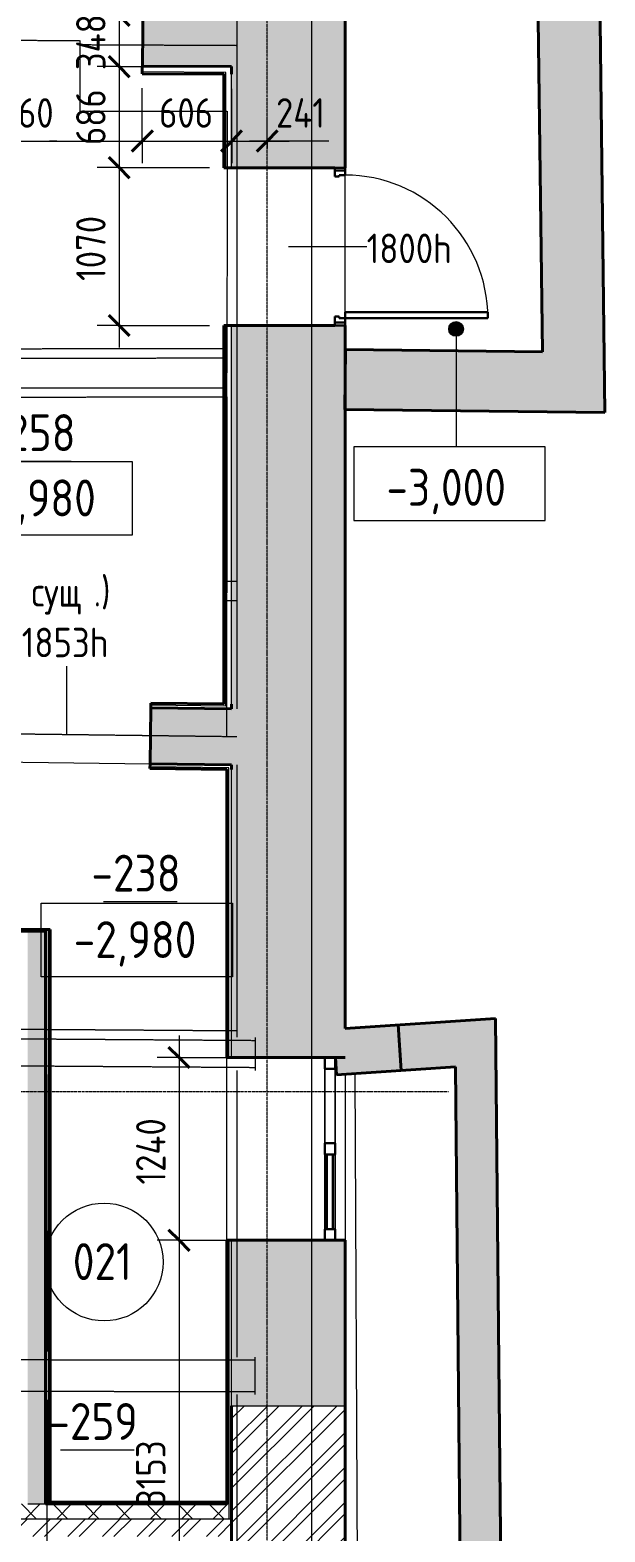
# Model space of a CAD drawing. Header units: millimetres. Extents: x -11886 to 147109, y 276 to 46084.
# Drawn here: x 54300 to 58204, y 10268 to 20457 of the extents above; entities that cross this region are included whole.
import ezdxf

# ---------------------------------------------------------------- set-up
doc = ezdxf.new("R2010")
doc.units = ezdxf.units.MM
doc.linetypes.add('ADSK_Линия сетки', pattern=[25, 20, -2.5, 0, -2.5])
doc.linetypes.add('ADSK_Сверху', pattern=[4.5, 3, -1.5])
for name, color, linetype, lineweight in [('Аннотация', 7, 'Continuous', 20), ('Витраж', 7, 'Continuous', 18), ('Двери', 7, 'Continuous', 18), ('Каркас', 7, 'Continuous', 18), ('Марки', 7, 'Continuous', 20), ('Марки дверей', 7, 'Continuous', 20), ('Марки помещений', 7, 'Continuous', 20), ('Оси', 7, 'Continuous', 9), ('Отметки', 7, 'Continuous', 9), ('Панели витража', 7, 'Continuous', 18), ('Перекрытие', 7, 'Continuous', 18), ('Размеры', 7, 'Continuous', 9), ('Размеры-100', 7, 'Continuous', 9), ('Стены внутренние', 7, 'Continuous', 18), ('Стены наружные', 7, 'Continuous', 18), ('Стены штриховка', 7, 'Continuous', 18)]:
    doc.layers.add(name, color=color, linetype=linetype, lineweight=lineweight)
doc.styles.add('GOST Common_1', font='GOST_Common.ttf', dxfattribs={"width": 0.9, "height": 250})
doc.styles.add('GOST Common_2', font='GOST_Common.ttf', dxfattribs={"width": 0.9, "height": 200})
doc.dimstyles.new('ADSK_Основной_2_мм_Округление_до_1_мм', dxfattribs={"dimscale": 304.8, "dimtxt": 201.142999, "dimasz": 0.463911, "dimexe": 0.492126, "dimexo": 0.492126, "dimgap": 0.098425, "dimtad": 1, "dimdec": 0, "dimdsep": 46, "dimtxsty": 'GOST Common_2', "dimblk1": 'OBLIQUE', "dimblk2": 'OBLIQUE', "dimsah": 1, "dimcen": 0.09, "dimdle": 0.492126, "dimazin": 2, "dimtfac": 1, "dimtdec": 4, "dimtix": 1, "dimtmove": 0, "dimatfit": 3, "dimfxl": 1, "dimtvp": 1, "dimtolj": 1, "dimtzin": 0, "dimlwd": 20, "dimlwe": 20, "dimarcsym": 2})
doc.dimstyles.new('ADSK_Основной_2_мм_Округление_до_1_мм_1', dxfattribs={"dimscale": 304.8, "dimtxt": 201.142999, "dimasz": 0.463911, "dimexe": 0.492126, "dimexo": 0.492126, "dimgap": 0.098425, "dimtad": 1, "dimdec": 0, "dimdsep": 46, "dimtxsty": 'GOST Common_2', "dimblk1": 'OBLIQUE', "dimblk2": 'OBLIQUE', "dimsah": 1, "dimcen": 0.09, "dimdle": 0.492126, "dimazin": 2, "dimtfac": 1, "dimtdec": 4, "dimtix": 1, "dimtmove": 1, "dimatfit": 3, "dimfxl": 1, "dimtvp": 1, "dimtolj": 1, "dimtzin": 0, "dimlwd": 20, "dimlwe": 20, "dimarcsym": 2})
pattern_1 = [(45, (0, 0), (-117.8655, 117.8655), []), (45, (78.58, 0), (-117.8655, 117.8655), [])]

# ---------------------------------------------------------------- blocks, each defined once
blk = doc.blocks.new('Балки подвала - Балки подвала-787291-00 План подвала кладочный')
at = {"layer": 'Каркас', "color": 253, "linetype": 'ADSK_Сверху', "true_color": 0xaaaaaa}
for p, q in [((55636, 18295), (49844, 18288)), ((49844, 18288), (49844, 18226)), ((55636, 18233), (55636, 18295)), ((49844, 18226), (55636, 18233)), ((49844, 18226), (49845, 18024)), ((55637, 18031), (55636, 18233)), ((49845, 18024), (55637, 18031)), ((49845, 18024), (49845, 17962)), ((49845, 17962), (55637, 17969)), ((55637, 17969), (55637, 18031))]:
    blk.add_line(p, q, dxfattribs=at)
blk = doc.blocks.new('Балки подвала1 - Балки подвала-787333-00 План подвала кладочный')
at = {"layer": 'Каркас', "color": 253, "linetype": 'ADSK_Сверху', "true_color": 0xaaaaaa}
for p, q in [((55704, 13667), (49676, 13708)), ((55831, 13601), (49676, 13643)), ((55830, 13420), (55831, 13601)), ((55831, 13601), (55831, 13623)), ((49675, 13462), (55830, 13420)), ((55830, 13398), (55830, 13420)), ((55829, 11433), (49674, 11441)), ((55829, 11433), (55829, 11454)), ((55829, 11221), (55829, 11433)), ((49674, 11229), (55829, 11221)), ((55829, 11200), (55829, 11221))]:
    blk.add_line(p, q, dxfattribs=at)
blk = doc.blocks.new('Прямоугольный импост - 70х20_56мм-1423994-00 План подвала кладочный')
at = {"layer": 'Витраж', "color": 253, "linetype": 'ADSK_Сверху', "true_color": 0xaaaaaa}
for p, q in [((56301, 12867), (56301, 12247)), ((56371, 12867), (56371, 12247)), ((56301, 12247), (56371, 12247))]:
    blk.add_line(p, q, dxfattribs=at)
blk = doc.blocks.new('Прямоугольный импост - 70х20_56мм-1423996-00 План подвала кладочный')
at = {"layer": 'Витраж', "color": 253, "linetype": 'ADSK_Сверху', "true_color": 0xaaaaaa}
for p, q in [((56371, 13487), (56301, 13487)), ((56301, 13487), (56301, 12867)), ((56371, 13487), (56371, 12867))]:
    blk.add_line(p, q, dxfattribs=at)
blk = doc.blocks.new('AC_Дверь_Однопольная - ДН-7л 1070х1800h-2511556-00 План подвала кладочный')
at = {"layer": 'Двери', "lineweight": 30}
for p, q in [((485, 1355), (445, 1355)), ((445, 1355), (445, 385)), ((485, 385), (485, 1355)), ((-515, 385), (-535, 385)), ((-535, 385), (-535, 315)), ((-535, 315), (-515, 315)), ((-485, 385), (-515, 385)), ((-515, 385), (-515, 315)), ((-515, 315), (-515, 385)), ((-515, 315), (-475, 315)), ((-485, 345), (-485, 385)), ((-475, 345), (-485, 345)), ((-475, 315), (-475, 345)), ((445, 385), (485, 385)), ((485, 345), (475, 345)), ((475, 345), (475, 315)), ((475, 315), (515, 315)), ((515, 385), (485, 385)), ((485, 385), (485, 345)), ((515, 315), (515, 385)), ((535, 385), (515, 385)), ((515, 385), (515, 315)), ((515, 315), (535, 315)), ((535, 315), (535, 385))]:
    blk.add_line(p, q, dxfattribs=at)
at = {"layer": 'Двери'}
blk.add_arc((485, 385), 970, 90, 180, dxfattribs=at)
blk = doc.blocks.new('Прямоугольный импост - 70х40_56мм-1423995-00 План подвала кладочный')
at = {"layer": 'Витраж'}
for p, q in [((56301, 12905), (56301, 13411)), ((56371, 12905), (56371, 13411))]:
    blk.add_line(p, q, dxfattribs=at)
blk = doc.blocks.new('Прямоугольный импост - 70х20_56мм-V8-00 План подвала кладочный')
at = {"layer": 'Витраж', "lineweight": 30}
for p, q in [((-76, 35), (0, 35)), ((-76, -35), (-76, 35)), ((0, 35), (0, -35)), ((0, -35), (-76, -35))]:
    blk.add_line(p, q, dxfattribs=at)
blk = doc.blocks.new('Прямоугольный импост - 70х20_56мм-V9-00 План подвала кладочный')
at = {"layer": 'Витраж', "lineweight": 30}
for p, q in [((0, 35), (-76, 35)), ((-76, 35), (-76, -35)), ((0, -35), (0, 35)), ((-76, -35), (0, -35))]:
    blk.add_line(p, q, dxfattribs=at)
blk = doc.blocks.new('Системная панель - _AR_Стекло_40мм_привязка по центру-1423999-00 План подвала кладочный')
at = {"layer": 'Панели витража', "lineweight": 30}
for p, q in [((253, 20), (-253, 20)), ((-253, 20), (-253, -20)), ((253, -20), (253, 20)), ((-253, -20), (253, -20))]:
    blk.add_line(p, q, dxfattribs=at)
blk = doc.blocks.new('Прямоугольный импост - 70х40_56мм-1423997-00 План подвала кладочный')
at = {"layer": 'Витраж'}
for p, q in [((56301, 12323), (56301, 12829)), ((56371, 12323), (56371, 12829))]:
    blk.add_line(p, q, dxfattribs=at)
blk = doc.blocks.new('Прямоугольный импост - 70х76мм-V10-00 План подвала кладочный')
at = {"layer": 'Витраж', "lineweight": 30}
for p, q in [((-38, 35), (38, 35)), ((-38, -35), (-38, 35)), ((38, 35), (38, -35)), ((38, -35), (-38, -35))]:
    blk.add_line(p, q, dxfattribs=at)
blk = doc.blocks.new('ADSK_Марка_Помещение_ОдноЗначение - Номер-247393-00 План подвала кладочный')
at = {"layer": 'Марки помещений'}
blk.add_circle((0, 0), 4, dxfattribs=at)
blk = doc.blocks.new('Высотные отметки - Рамка-5093-00 План подвала кладочный')
at = {"layer": 'Аннотация'}
for p, q in [((-6.5, 0), (-6.5, 5)), ((-6.5, 5), (6.5, 5)), ((6.5, 5), (6.5, 0)), ((6.5, 0), (-6.5, 0))]:
    blk.add_line(p, q, dxfattribs=at)
blk = doc.blocks.new('ADSK_Марка_Перекрытие - Отметка низа-2041711-00 План подвала кладочный')
at = {"layer": 'Марки'}
blk.add_line((-2.5, 0), (2.5, 0), dxfattribs=at)
blk = doc.blocks.new('DIMBLOCK118-00 План подвала кладочный')
at = {"layer": 'Размеры-100', "lineweight": 40}
for p, q in [((55312, 13487), (55241, 13558)), ((55312, 13487), (55382, 13416)), ((55312, 12247), (55241, 12318)), ((55312, 12247), (55382, 12176))]:
    blk.add_line(p, q, dxfattribs=at)
at = {"layer": 'Размеры-100', "lineweight": 20}
for p, q in [((55312, 13637), (55312, 12247)), ((55312, 13487), (55162, 13487)), ((55312, 13487), (55686, 13487)), ((55312, 12247), (55162, 12247)), ((55312, 12247), (55686, 12247))]:
    blk.add_line(p, q, dxfattribs=at)
at = {"layer": 'Размеры-100', "color": 0, "lineweight": 20, "insert": (55020, 12625), "char_height": 200, "width": 580.93, "attachment_point": 1, "rotation": 90, "line_spacing_factor": 1.022761, "style": 'GOST Common_2'}
blk.add_mtext('1240', dxfattribs=at)
blk = doc.blocks.new('_Oblique')
at = {"color": 0, "linetype": 'ByBlock', "lineweight": -2}
blk.add_line((-0.5, -0.5), (0.5, 0.5), dxfattribs=at)
blk = doc.blocks.new('DIMBLOCK119-00 План подвала кладочный')
at = {"layer": 'Размеры-100', "lineweight": 20}
for p, q in [((55312, 12247), (55162, 12247)), ((55312, 12247), (55312, 9094)), ((55312, 12247), (55686, 12247)), ((55312, 9094), (55262, 9094)), ((55312, 9094), (55462, 9094))]:
    blk.add_line(p, q, dxfattribs=at)
at = {"layer": 'Размеры-100', "lineweight": 40}
for p, q in [((55312, 12247), (55241, 12318)), ((55312, 12247), (55382, 12176)), ((55312, 9094), (55241, 9165)), ((55312, 9094), (55382, 9024))]:
    blk.add_line(p, q, dxfattribs=at)
at = {"layer": 'Размеры-100', "color": 0, "lineweight": 20, "insert": (55020, 10437), "char_height": 200, "width": 560.47, "attachment_point": 1, "rotation": 90, "line_spacing_factor": 1.022761, "style": 'GOST Common_2'}
blk.add_mtext('3153', dxfattribs=at)
blk = doc.blocks.new('DIMBLOCK132-00 План подвала кладочный')
at = {"layer": 'Размеры-100', "lineweight": 20}
for p, q in [((53802, 19704), (53802, 20071)), ((55062, 19704), (55062, 20063)), ((53652, 19704), (55062, 19704)), ((53802, 19704), (53802, 19554)), ((54015, 19704), (54482, 19704)), ((54482, 19704), (54432, 19704)), ((55062, 19704), (55062, 19554))]:
    blk.add_line(p, q, dxfattribs=at)
at = {"layer": 'Размеры-100', "lineweight": 40}
for p, q in [((53802, 19704), (53873, 19775)), ((55062, 19704), (55133, 19775)), ((53802, 19704), (53732, 19633)), ((55062, 19704), (54992, 19633))]:
    blk.add_line(p, q, dxfattribs=at)
at = {"layer": 'Размеры-100', "color": 0, "lineweight": 20, "insert": (54015, 19995), "char_height": 200, "width": 560.47, "attachment_point": 1, "line_spacing_factor": 1.022761, "style": 'GOST Common_2'}
blk.add_mtext('1260', dxfattribs=at)
blk = doc.blocks.new('DIMBLOCK133-00 План подвала кладочный')
at = {"layer": 'Размеры-100', "lineweight": 20}
for p, q in [((55062, 19704), (55062, 20063)), ((55669, 19704), (55669, 20059)), ((55062, 19704), (55669, 19704)), ((55062, 19704), (55062, 19554)), ((55669, 19704), (55669, 19554))]:
    blk.add_line(p, q, dxfattribs=at)
at = {"layer": 'Размеры-100', "lineweight": 40}
for p, q in [((55062, 19704), (55133, 19775)), ((55669, 19704), (55739, 19775)), ((55062, 19704), (54992, 19633)), ((55669, 19704), (55598, 19633))]:
    blk.add_line(p, q, dxfattribs=at)
at = {"layer": 'Размеры-100', "color": 0, "lineweight": 20, "insert": (55176, 19995), "char_height": 200, "width": 454.11, "attachment_point": 1, "line_spacing_factor": 1.022761, "style": 'GOST Common_2'}
blk.add_mtext('606', dxfattribs=at)
blk = doc.blocks.new('DIMBLOCK134-00 План подвала кладочный')
at = {"layer": 'Размеры-100', "lineweight": 20}
for p, q in [((55669, 19704), (55669, 20059)), ((55910, 19704), (55910, 19854)), ((55669, 19704), (56060, 19704)), ((55669, 19704), (55669, 19554)), ((55970, 19704), (55789, 19704)), ((55910, 19704), (55910, 19654)), ((56328, 19704), (55970, 19704))]:
    blk.add_line(p, q, dxfattribs=at)
at = {"layer": 'Размеры-100', "lineweight": 40}
for p, q in [((55669, 19704), (55739, 19775)), ((55910, 19704), (55981, 19775)), ((55669, 19704), (55598, 19633)), ((55910, 19704), (55839, 19633))]:
    blk.add_line(p, q, dxfattribs=at)
at = {"layer": 'Размеры-100', "color": 0, "lineweight": 20, "insert": (55970, 19995), "char_height": 200, "width": 429.56, "attachment_point": 1, "line_spacing_factor": 1.022761, "style": 'GOST Common_2'}
blk.add_mtext('241', dxfattribs=at)
blk = doc.blocks.new('DIMBLOCK135-00 План подвала кладочный')
at = {"layer": 'Размеры-100', "lineweight": 20}
for p, q in [((54905, 20707), (54905, 20209)), ((54905, 20557), (54855, 20557)), ((54905, 20557), (55055, 20557)), ((54905, 20209), (54755, 20209)), ((54905, 20209), (55519, 20209))]:
    blk.add_line(p, q, dxfattribs=at)
at = {"layer": 'Размеры-100', "lineweight": 40}
for p, q in [((54905, 20557), (54834, 20627)), ((54905, 20557), (54976, 20486)), ((54905, 20209), (54834, 20280)), ((54905, 20209), (54976, 20138))]:
    blk.add_line(p, q, dxfattribs=at)
at = {"layer": 'Размеры-100', "color": 0, "lineweight": 20, "insert": (54613, 20185), "char_height": 200, "width": 474.56, "attachment_point": 1, "rotation": 90, "line_spacing_factor": 1.022761, "style": 'GOST Common_2'}
blk.add_mtext('348', dxfattribs=at)
blk = doc.blocks.new('DIMBLOCK136-00 План подвала кладочный')
at = {"layer": 'Размеры-100', "lineweight": 40}
for p, q in [((54905, 20209), (54834, 20280)), ((54905, 20209), (54976, 20138)), ((54905, 19524), (54834, 19594)), ((54905, 19524), (54976, 19453))]:
    blk.add_line(p, q, dxfattribs=at)
at = {"layer": 'Размеры-100', "lineweight": 20}
for p, q in [((54905, 20209), (54755, 20209)), ((54905, 20209), (54905, 19524)), ((54905, 20209), (55519, 20209)), ((54905, 19524), (54755, 19524)), ((54905, 19524), (55519, 19524))]:
    blk.add_line(p, q, dxfattribs=at)
at = {"layer": 'Размеры-100', "color": 0, "lineweight": 20, "insert": (54613, 19677), "char_height": 200, "width": 454.11, "attachment_point": 1, "rotation": 90, "line_spacing_factor": 1.022761, "style": 'GOST Common_2'}
blk.add_mtext('686', dxfattribs=at)
blk = doc.blocks.new('DIMBLOCK137-00 План подвала кладочный')
at = {"layer": 'Размеры-100', "lineweight": 40}
for p, q in [((54905, 19524), (54834, 19594)), ((54905, 19524), (54976, 19453)), ((54905, 18454), (54834, 18524)), ((54905, 18454), (54976, 18383))]:
    blk.add_line(p, q, dxfattribs=at)
at = {"layer": 'Размеры-100', "lineweight": 20}
for p, q in [((54905, 19524), (54755, 19524)), ((54905, 19524), (54905, 18304)), ((54905, 19524), (55519, 19524)), ((54905, 18454), (54755, 18454)), ((54905, 18454), (55519, 18454))]:
    blk.add_line(p, q, dxfattribs=at)
at = {"layer": 'Размеры-100', "color": 0, "lineweight": 20, "insert": (54613, 18755), "char_height": 200, "width": 560.47, "attachment_point": 1, "rotation": 90, "line_spacing_factor": 1.022761, "style": 'GOST Common_2'}
blk.add_mtext('1070', dxfattribs=at)

msp = doc.modelspace()

# ---------------------------------------------------------------- hatches: boundary and pattern name
at = {"layer": 'Отметки'}
h = msp.add_hatch(color=256, dxfattribs=at)
edge = h.paths.add_edge_path()
edge.add_arc((57192.36, 18429.88), 50, 0, 360)
at = {"layer": 'Стены внутренние', "true_color": 0xc0c0c0}
h = msp.add_hatch(color=9, dxfattribs=at)
h.paths.add_polyline_path([(55668.73, 15472.71), (55668.73, 15852.74), (55119.48, 15859.6), (55114.74, 15479.63), (55665.45, 15472.75)])
h.paths.add_polyline_path([(53981.57, 15493.77), (53986.31, 15873.74), (49838.57, 15925.49), (49839.37, 15545.45), (53955.15, 15494.1)])
msp.add_hatch(color=9, dxfattribs=at).paths.add_polyline_path([(54404.14, 10458.22), (54404.14, 14343.27), (54284.14, 14343.27), (54284.14, 10458.22)])
at = {"layer": 'Стены внутренние', "lineweight": 9}
h = msp.add_hatch(dxfattribs=at)
h.set_pattern_fill('FP_1', color=256, style=0, pattern_type=2)
h.set_pattern_definition([(45, (0, 0), (-106.066, 106.066), []), (135, (0, 0), (-106.066, -106.066), [])])
h.paths.add_polyline_path([(54240.2, 10358.22), (55648.73, 10358.22), (55648.73, 10458.22), (49970.08, 10458.22), (49970.29, 10358.22), (53955.15, 10358.22)])
h = msp.add_hatch(dxfattribs=at)
h.set_pattern_fill('FP_3', color=256, style=0, pattern_type=2)
h.set_pattern_definition(pattern_1)
h.paths.add_polyline_path([(55668.73, 10238.22), (55668.73, 10358.22), (49850.29, 10358.22), (49850.54, 10238.22), (55665.45, 10238.22)])
at = {"layer": 'Стены наружные', "true_color": 0xc0c0c0}
for points in [[(58203.72, 17861.69), (58120.82, 24402.63), (57701.85, 24397.32), (57784.62, 17866.65)], [(57784.62, 17866.65), (57779.46, 18273.74), (56441.13, 18289.58), (56436.32, 17882.61)], [(56381.64, 13369.2), (56820.7, 13398.78), (56799.86, 13708.08), (56438.73, 13683.75), (56438.73, 13488.05), (56373.63, 13488.05)], [(56820.7, 13398.78), (57463.42, 13442.07), (57460.45, 13752.57), (56799.86, 13708.08)], [(57226.76, 9430.9), (57501.59, 9450.12), (57463.42, 13442.07), (57188.58, 13423.56), (57205.88, 11614.63)]]:
    msp.add_hatch(color=9, dxfattribs=at).paths.add_polyline_path(points)
h = msp.add_hatch(color=9, dxfattribs=at)
h.paths.add_polyline_path([(56438.73, 20204.29), (56438.73, 20974.31), (55068.75, 20982.92), (55063.9, 20212.94), (55668.73, 20209.13)])
h.paths.add_polyline_path([(53803.93, 20220.86), (53808.77, 20990.84), (48896.86, 21021.73), (48892.02, 20251.74), (53385.05, 20223.49)])
h.paths.add_polyline_path([(47197.05, 20262.4), (47201.89, 21032.39), (46543.21, 21035.78), (46321.51, 21035.78), (46318.61, 20267.93), (46828.6, 20264.72)])
h = msp.add_hatch(color=9, dxfattribs=at)
h.paths.add_polyline_path([(56438.73, 8324.22), (56438.73, 9891.97), (55668.73, 9891.97), (55668.73, 8324.22)])
h.paths.add_polyline_path([(55668.73, 11124.97), (56438.73, 11124.97), (56438.73, 12247.12), (55668.73, 12247.12), (55668.73, 11614.63)])
h.paths.add_polyline_path([(55668.73, 13488.05), (56438.73, 13488.05), (56438.73, 18453.58), (55668.73, 18453.58), (55668.73, 14274.62)])
h.paths.add_polyline_path([(56368.73, 19523.58), (56438.73, 19523.58), (56438.73, 20204.29), (55668.73, 20209.13), (55668.73, 19523.58)])
at = {"layer": 'Стены наружные', "lineweight": 9}
h = msp.add_hatch(dxfattribs=at)
h.set_pattern_fill('FP_3', color=256, style=0, pattern_type=2)
h.set_pattern_definition(pattern_1)
h.paths.add_polyline_path([(56438.73, 9891.97), (56438.73, 11124.97), (55668.73, 11124.97), (55668.73, 9891.97)])

# ---------------------------------------------------------------- linework, layer by layer
at = {"layer": 'Марки дверей'}
for p, q in [((56053.73, 18988.58), (56585.73, 18988.58)), ((54550.52, 15676.68), (54550.52, 16142.81))]:
    msp.add_line(p, q, dxfattribs=at)
at = {"layer": 'Оси', "linetype": 'ADSK_Линия сетки'}
for p, q in [((55909.91, 1075.56), (55909.91, 44534.79)), ((-11086.22, 13256.79), (57141.72, 13256.79))]:
    msp.add_line(p, q, dxfattribs=at)
at = {"layer": 'Отметки', "lineweight": 20}
for p, q in [((57192.36, 18429.88), (57192.36, 17629.62)), ((57192.36, 17629.62), (57148.39, 17629.62))]:
    msp.add_line(p, q, dxfattribs=at)
at = {"layer": 'Отметки'}
msp.add_circle((57192.36, 18429.88), 50, dxfattribs=at)
at = {"layer": 'Перекрытие', "color": 136, "true_color": 0x008080}
for p, q in [((55062.33, 20212.95), (55066.31, 20595.46)), ((56438.73, 18543.58), (56438.73, 19473.58)), ((55668.84, 18454.45), (56368.73, 18453.71)), ((56438.73, 18289.61), (56441.13, 18289.58)), ((55114.68, 15479.63), (55119.48, 15859.6)), ((53993.39, 15493.62), (55114.68, 15479.63))]:
    msp.add_line(p, q, dxfattribs=at)
at = {"layer": 'Перекрытие', "color": 9, "linetype": 'ADSK_Сверху', "true_color": 0xc2c2c2}
for p, q in [((49638.64, 20420.06), (54638.61, 20385.47)), ((54638.61, 20385.47), (54638.61, 19907.93)), ((54638.61, 19907.93), (55638.44, 19907.93)), ((55638.44, 19907.93), (55636.56, 18132.12)), ((55636.39, 17968.83), (55633.96, 15663.16)), ((55703.95, 15662.29), (49650.35, 15737.83)), ((54421.37, 13371.86), (54418.24, 11492.31)), ((54414.17, 9042.3), (54417.7, 11164.12))]:
    msp.add_line(p, q, dxfattribs=at)
at = {"layer": 'Перекрытие', "color": 251, "true_color": 0x484848}
msp.add_line((56504.76, 13377.49), (56524.36, 9381.79), dxfattribs=at)
at = {"layer": 'Стены внутренние', "lineweight": 40}
for p, q in [((55062.33, 20212.95), (55062.01, 20160.95)), ((55063.9, 20212.94), (55062.33, 20212.95)), ((55062.01, 20160.95), (55616.73, 20157.46)), ((55616.73, 20157.46), (55616.73, 19523.58)), ((55668.73, 20157.13), (55668.73, 20169.13)), ((55616.73, 19523.58), (55668.73, 19523.58)), ((55616.73, 18453.58), (55616.73, 15885.39)), ((55668.73, 18453.58), (55616.73, 18453.58)), ((55119.48, 15859.6), (55114.74, 15479.63)), ((55119.88, 15891.59), (55119.48, 15859.6)), ((55668.73, 15852.74), (55119.48, 15859.6)), ((55616.73, 15885.39), (55119.88, 15891.59)), ((55668.73, 15872.74), (55668.73, 15884.74)), ((55114.68, 15479.63), (55114.28, 15447.63)), ((55114.28, 15447.63), (55636.73, 15441.11)), ((55114.68, 15479.63), (55668.73, 15472.71)), ((55636.73, 15441.11), (55636.73, 13487.12)), ((55668.73, 15440.71), (55668.73, 15472.71)), ((53981.39, 14343.36), (54404.14, 14343.24)), ((54436.14, 14355.23), (53993.39, 14355.36)), ((54404.14, 14343.27), (54284.14, 14343.27)), ((54404.14, 10458.22), (54404.14, 14343.27)), ((54436.14, 14353.23), (54436.14, 14355.23)), ((54436.14, 10470.22), (54436.14, 14353.23)), ((55636.73, 13487.12), (55668.73, 13487.12)), ((55668.73, 13487.12), (55668.73, 13488.05)), ((55636.73, 12247.12), (55636.73, 10470.22)), ((55668.73, 12247.12), (55636.73, 12247.12)), ((55668.73, 9891.97), (55668.73, 11124.97)), ((55636.73, 10458.22), (54404.14, 10458.22)), ((55636.73, 10470.22), (54436.14, 10470.22))]:
    msp.add_line(p, q, dxfattribs=at)
at = {"layer": 'Стены внутренние', "color": 253, "linetype": 'ADSK_Сверху', "true_color": 0xaaaaaa}
for p, q in [((55703.95, 16716.79), (55635.07, 16716.79)), ((55634.93, 16586.79), (55703.95, 16586.79))]:
    msp.add_line(p, q, dxfattribs=at)
at = {"layer": 'Стены внутренние'}
for p, q in [((55636.73, 12247.12), (55636.73, 13487.12)), ((55668.73, 11124.97), (55668.73, 12247.12)), ((54284.14, 10458.22), (54404.14, 10458.22))]:
    msp.add_line(p, q, dxfattribs=at)
at = {"layer": 'Стены наружные', "lineweight": 40}
for p, q in [((57701.85, 24397.32), (57779.46, 18273.74)), ((58203.72, 17861.69), (58120.82, 24402.63)), ((55068.75, 20982.92), (55063.9, 20212.94)), ((56438.73, 19523.58), (56438.73, 20974.31)), ((55063.9, 20212.94), (55668.73, 20209.13)), ((55668.73, 20209.13), (55668.73, 20169.13)), ((55668.73, 19523.58), (56368.73, 19523.58)), ((56368.73, 18453.58), (55668.73, 18453.58)), ((56438.73, 13683.75), (56438.73, 18453.58)), ((56441.13, 18289.58), (56436.32, 17882.61)), ((57779.46, 18273.74), (56441.13, 18289.58)), ((56436.32, 17882.61), (58203.72, 17861.69)), ((55668.73, 15872.74), (55668.73, 15852.74)), ((55668.73, 15472.71), (55668.73, 15452.71)), ((57460.45, 13752.57), (56438.73, 13683.75)), ((56820.7, 13398.78), (56799.86, 13708.08)), ((57504.56, 9139.57), (57460.45, 13752.57)), ((55668.73, 13487.12), (56438.73, 13487.12)), ((56373.63, 13488.05), (56381.64, 13369.2)), ((56438.73, 13487.12), (56438.73, 13488.05)), ((56381.64, 13369.2), (57188.58, 13423.56)), ((57188.58, 13423.56), (57226.76, 9430.9)), ((56438.73, 12247.12), (55668.73, 12247.12)), ((56438.73, 9375.81), (56438.73, 12247.12))]:
    msp.add_line(p, q, dxfattribs=at)
at = {"layer": 'Стены наружные', "color": 253, "linetype": 'ADSK_Сверху', "true_color": 0xaaaaaa}
for p, q in [((56213.95, 8532.3), (56213.95, 20861.19)), ((55703.95, 20763.23), (55703.95, 15852.3)), ((54638.61, 20358.46), (55703.95, 20353.54)), ((55703.95, 15472.27), (55703.95, 13623.44)), ((55703.95, 13399.29), (55703.95, 11454.45)), ((55703.95, 11200.22), (55703.95, 9042.3))]:
    msp.add_line(p, q, dxfattribs=at)
at = {"layer": 'Стены наружные'}
for p, q in [((56438.73, 13488.05), (55668.73, 13488.05)), ((56438.73, 13373.05), (56438.73, 12247.12)), ((55668.73, 11124.97), (56438.73, 11124.97))]:
    msp.add_line(p, q, dxfattribs=at)
at = {"layer": 'Стены штриховка'}
for p, q in [((55618.73, 20159.45), (55062.02, 20162.95)), ((55628.73, 20169.38), (55062.08, 20172.95)), ((55618.73, 19523.58), (55618.73, 20159.45)), ((55628.73, 19523.58), (55628.73, 20169.38)), ((55668.73, 19523.58), (55668.73, 20157.13)), ((55618.73, 15883.37), (55618.73, 18453.58)), ((55628.73, 15873.24), (55628.73, 18453.58)), ((55668.73, 15884.74), (55668.73, 18453.58)), ((55119.73, 15879.59), (55628.73, 15873.24)), ((55119.86, 15889.59), (55618.73, 15883.37)), ((55638.73, 15443.08), (55114.31, 15449.63)), ((55648.73, 15452.96), (55114.43, 15459.63)), ((55638.73, 13487.12), (55638.73, 15443.08)), ((55648.73, 13487.12), (55648.73, 15452.96)), ((55668.73, 13488.05), (55668.73, 15440.71)), ((53991.39, 14353.36), (54404.14, 14353.24)), ((54404.14, 14353.23), (54404.14, 14343.27)), ((54404.14, 14353.23), (54424.14, 14353.23)), ((54424.14, 10458.22), (54424.14, 14353.23)), ((54434.14, 14353.23), (54434.14, 10470.22)), ((55668.73, 13488.05), (55668.73, 13487.12)), ((55638.73, 10470.22), (55638.73, 12247.12)), ((55648.73, 12247.12), (55648.73, 10358.22)), ((55668.73, 11124.97), (55668.73, 9891.97)), ((54436.14, 10470.22), (54424.14, 10470.22)), ((55648.73, 10468.22), (54424.14, 10468.22)), ((55648.73, 10470.22), (55636.73, 10470.22)), ((55648.73, 10458.22), (55636.73, 10458.22)), ((49850.29, 10358.22), (55668.73, 10358.22))]:
    msp.add_line(p, q, dxfattribs=at)

# ---------------------------------------------------------------- block references
at = {"layer": 'Витраж', "color": 253, "linetype": 'ADSK_Сверху', "true_color": 0xaaaaaa}
for name in ['Прямоугольный импост - 70х20_56мм-1423996-00 План подвала кладочный', 'Прямоугольный импост - 70х20_56мм-1423994-00 План подвала кладочный']:
    msp.add_blockref(name, (0, 0), dxfattribs=at)
at = {"layer": 'Витраж', "rotation": 89.99999999999977}
msp.add_blockref('Прямоугольный импост - 70х20_56мм-V9-00 План подвала кладочный', (56336.22, 13487.12), dxfattribs=at)
at = {"layer": 'Витраж'}
for name in ['Прямоугольный импост - 70х40_56мм-1423995-00 План подвала кладочный', 'Прямоугольный импост - 70х40_56мм-1423997-00 План подвала кладочный']:
    msp.add_blockref(name, (0, 0), dxfattribs=at)
at = {"layer": 'Витраж', "extrusion": (0, 0, -1), "rotation": 270.0000000000002}
for name, p in [('Прямоугольный импост - 70х76мм-V10-00 План подвала кладочный', (-56336.22, 12867.12)), ('Прямоугольный импост - 70х20_56мм-V8-00 План подвала кладочный', (-56336.22, 12247.12))]:
    msp.add_blockref(name, p, dxfattribs=at)
at = {"layer": 'Двери', "rotation": 269.9999999999999}
msp.add_blockref('AC_Дверь_Однопольная - ДН-7л 1070х1800h-2511556-00 План подвала кладочный', (56053.73, 18988.58), dxfattribs=at)
at = {"layer": 'Каркас', "color": 253, "linetype": 'ADSK_Сверху', "true_color": 0xaaaaaa}
for name in ['Балки подвала1 - Балки подвала-787333-00 План подвала кладочный', 'Балки подвала - Балки подвала-787291-00 План подвала кладочный']:
    msp.add_blockref(name, (0, 0), dxfattribs=at)
at = {"layer": 'Марки', "xscale": 99.99999999999993, "yscale": 99.99999999999993, "zscale": 99.99999999999993}
for p in [(54330, 17533.08), (55048.62, 14544.94), (54756.23, 10824.97)]:
    msp.add_blockref('ADSK_Марка_Перекрытие - Отметка низа-2041711-00 План подвала кладочный', p, dxfattribs=at)
at = {"layer": 'Марки помещений', "xscale": 99.99999999999993, "yscale": 99.99999999999993, "zscale": 99.99999999999993}
msp.add_blockref('ADSK_Марка_Помещение_ОдноЗначение - Номер-247393-00 План подвала кладочный', (54802.91, 12099.61), dxfattribs=at)
at = {"layer": 'Отметки', "lineweight": 20, "extrusion": (0, 0, -1), "xscale": 99.99999999999993, "yscale": 99.99999999999993, "zscale": 99.99999999999993, "rotation": 180}
msp.add_blockref('Высотные отметки - Рамка-5093-00 План подвала кладочный', (-57148.39, 17629.62), dxfattribs=at)
at = {"layer": 'Отметки', "lineweight": 20, "xscale": 99.99999999999993, "yscale": 99.99999999999993, "zscale": 99.99999999999993}
for p in [(54342.29, 17031.22), (55025.24, 14035.12)]:
    msp.add_blockref('Высотные отметки - Рамка-5093-00 План подвала кладочный', p, dxfattribs=at)
at = {"layer": 'Панели витража', "rotation": 269.9999999999997}
msp.add_blockref('Системная панель - _AR_Стекло_40мм_привязка по центру-1423999-00 План подвала кладочный', (56336.22, 12576.12), dxfattribs=at)

# ---------------------------------------------------------------- texts
at = {"layer": 'Марки', "lineweight": 9, "char_height": 250, "width": 779.2402, "attachment_point": 1, "style": 'GOST Common_1'}
for s, insert in [('-258', (53998.07, 17850.92)), ('-238', (54716.69, 14862.78)), ('-259', (54424.3, 11142.8))]:
    msp.add_mtext(s, dxfattribs=dict(at, insert=insert))
at = {"layer": 'Марки дверей', "lineweight": 9, "char_height": 200, "attachment_point": 1, "style": 'GOST Common_2'}
for s, insert, width in [('1800h', (56585.73, 19076.15), 743.1643), ('.)', (54731.88, 16746.38), 151.5189), ('сущ', (54309.21, 16746.38), 512.2783), ('1853h', (54243.73, 16402.42), 735.9491)]:
    msp.add_mtext(s, dxfattribs=dict(at, insert=insert, width=width))
at = {"layer": 'Марки помещений', "lineweight": 9, "insert": (54590.5, 12227.34), "char_height": 250, "width": 526.7087, "attachment_point": 1, "style": 'GOST Common_1'}
msp.add_mtext('021', dxfattribs=at)
at = {"layer": 'Отметки', "lineweight": 20, "char_height": 250, "width": 1028.8226, "attachment_point": 1, "line_spacing_factor": 1.022761, "style": 'GOST Common_1'}
for s, insert in [('-3,000', (56719.71, 17480.17)), ('-2,980', (53913.61, 17407.93)), ('-2,980', (54596.56, 14411.82))]:
    msp.add_mtext(s, dxfattribs=dict(at, insert=insert))

# ---------------------------------------------------------------- dimensions: what is measured, and where the dimension line sits
at = {"layer": 'Размеры', "lineweight": 20}
for base, p1, p2, override, picture, middle in [((54904.86, 20209.13), (55004.85, 20556.79), (55668.73, 20209.13), {"dimpost": '<>', "dimfxl": 749.398898}, 'DIMBLOCK135-00 План подвала кладочный', (54774.86, 20382.96)), ((54904.86, 19523.58), (55668.73, 20209.13), (55668.73, 19523.58), {"dimpost": '<>', "dimfxl": 685.556727}, 'DIMBLOCK136-00 План подвала кладочный', (54774.86, 19866.35)), ((54904.86, 18453.58), (55668.73, 19523.58), (55668.73, 18453.58), {"dimpost": '<>', "dimfxl": 1070}, 'DIMBLOCK137-00 План подвала кладочный', (54774.86, 18988.58)), ((55311.6, 12247.12), (55836.22, 13487.12), (55836.22, 12247.12), {"dimpost": '<>', "dimfxl": 1240}, 'DIMBLOCK118-00 План подвала кладочный', (55181.6, 12867.12)), ((55311.6, 9094.22), (55836.22, 12247.12), (55411.58, 9094.22), {"dimpost": '<>', "dimfxl": 3181.363944}, 'DIMBLOCK119-00 План подвала кладочный', (55181.6, 10670.67))]:
    dim = msp.add_linear_dim(base=base, p1=p1, p2=p2, angle=90, dimstyle='ADSK_Основной_2_мм_Округление_до_1_мм', override=override, dxfattribs=at)
    dim.commit()
    dim.dimension.update_dxf_attribs({"geometry": picture, "text_midpoint": middle})
for base, p1, p2, override, picture, middle in [((55062.33, 19703.88), (53802.35, 20220.87), (55062.33, 20212.95), {"dimpost": '<>', "dimfxl": 1260.00634}, 'DIMBLOCK132-00 План подвала кладочный', (54294.83, 19861.92)), ((55909.91, 19703.88), (55668.73, 20209.13), (55909.91, 19803.87), {"dimpost": '<>', "dimfxl": 471.60288}, 'DIMBLOCK134-00 План подвала кладочный', (56184.53, 19861.92))]:
    dim = msp.add_linear_dim(base=base, p1=p1, p2=p2, dimstyle='ADSK_Основной_2_мм_Округление_до_1_мм_1', override=override, dxfattribs=at)
    dim.commit()
    dim.dimension.update_dxf_attribs({"geometry": picture, "text_midpoint": middle, "dimtype": 160})
dim = msp.add_linear_dim(base=(55668.73, 19703.88), p1=(55062.33, 20212.95), p2=(55668.73, 20209.13), dimstyle='ADSK_Основной_2_мм_Округление_до_1_мм', override={"dimpost": '<>', "dimfxl": 606.406101}, dxfattribs=at)
dim.commit()
dim.dimension.update_dxf_attribs({"geometry": 'DIMBLOCK133-00 План подвала кладочный', "text_midpoint": (55365.53, 19833.88)})

doc.saveas('drawing.dxf')
